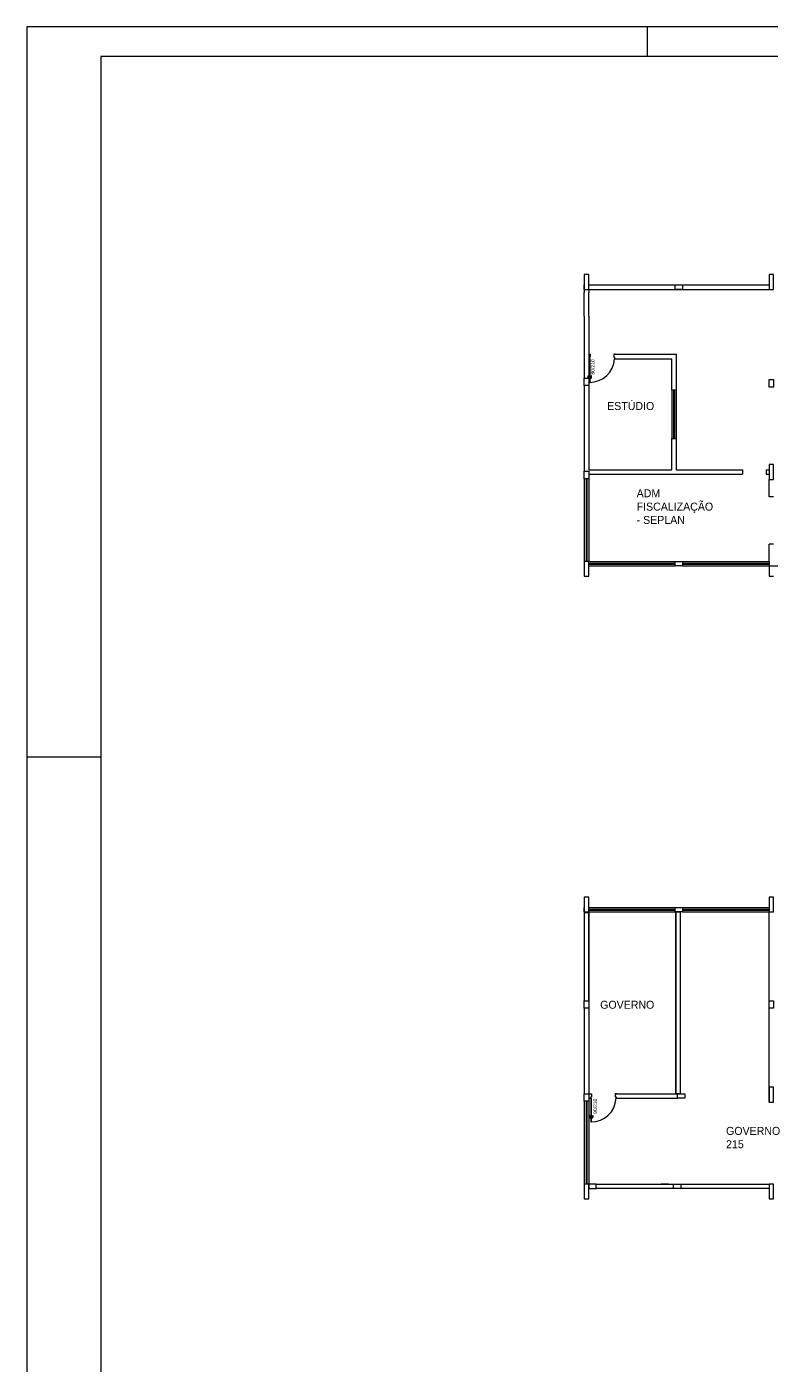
# Model space of a CAD drawing. Header units: inches. Extents: x 1211 to 1586, y 4594 to 4984.
# Drawn here: x 1416.61 to 1441.79, y 4632.43 to 4677.69 of the extents above; entities that cross this region are included whole.
import ezdxf

# ---------------------------------------------------------------- set-up
doc = ezdxf.new("R2010")
doc.units = ezdxf.units.IN
doc.header["$MEASUREMENT"] = 0
for name, color, linetype in [('.5', 5, 'Continuous'), ('0.1', 1, 'Continuous'), ('0.8', 8, 'Continuous'), ('1', 1, 'Continuous'), ('S2MARGF', 4, 'Continuous'), ('S2MARGG', 13, 'Continuous'), ('Vão', 2, 'Continuous')]:
    doc.layers.add(name, color=color, linetype=linetype)

# ---------------------------------------------------------------- blocks, each defined once
blk = doc.blocks.new('A$C651E2A38')
at = {"layer": '0.1'}
for p, q in [((0.875, 0.95), (0.85, 0.95)), ((0.85, 0.95), (0.85, 0.15)), ((0.875, 0.15), (0.875, 0.95)), ((0.804, 0.794), (0.804, 0.73)), ((0.804, 0.73), (0.814, 0.73)), ((0.828, 0.804), (0.814, 0.804)), ((0.814, 0.73), (0.814, 0.794)), ((0.814, 0.794), (0.828, 0.794)), ((0.897, 0.804), (0.911, 0.804)), ((0.911, 0.794), (0.897, 0.794)), ((0.911, 0.73), (0.911, 0.794)), ((0.921, 0.73), (0.911, 0.73)), ((0.921, 0.794), (0.921, 0.73)), ((0.85, 0.15), (0.875, 0.15))]:
    blk.add_line(p, q, dxfattribs=at)
for points in [[(0.828, 0.817), (0.836, 0.817), (0.836, 0.777), (0.828, 0.777)], [(0.85, 0.825), (0.836, 0.825), (0.836, 0.747), (0.85, 0.747)], [(0.875, 0.825), (0.889, 0.825), (0.889, 0.747), (0.875, 0.747)], [(0.897, 0.817), (0.889, 0.817), (0.889, 0.777), (0.897, 0.777)]]:
    blk.add_lwpolyline(points, close=True, dxfattribs=at)
for points in [[(0, 0), (0.05, 0), (0.05, 0.1), (0.025, 0.1), (0.025, 0.15), (0, 0.15)], [(0.9, 0), (0.85, 0), (0.85, 0.1), (0.875, 0.1), (0.875, 0.15), (0.9, 0.15)]]:
    blk.add_lwpolyline(points, dxfattribs=at)
for centre, radius, start, end in [((0.862, 0.112), 0.838, 89.1457, 177.3829), ((0.814, 0.794), 0.01, 90, 180), ((0.911, 0.794), 0.01, 0, 90)]:
    blk.add_arc(centre, radius, start, end, dxfattribs=at)

msp = doc.modelspace()

# ---------------------------------------------------------------- linework, layer by layer
at = {"layer": '.5'}
for p, q in [((1435.6167, 4659.6067), (1435.4667, 4659.6067)), ((1438.5417, 4659.4567), (1438.5417, 4659.6067)), ((1438.5417, 4659.6067), (1438.7917, 4659.6067)), ((1438.7917, 4659.6067), (1438.7917, 4659.4567)), ((1441.7167, 4659.6067), (1441.7167, 4659.1067)), ((1438.7917, 4659.4567), (1438.5417, 4659.4567)), ((1441.7167, 4659.1067), (1441.8667, 4659.1067))]:
    msp.add_line(p, q, dxfattribs=at)
for points in [[(1435.6167, 4668.8067), (1435.6167, 4669.3067), (1435.4667, 4669.3067), (1435.4667, 4668.8067), (1435.6167, 4668.8067)], [(1441.8667, 4668.8067), (1441.8667, 4669.3067), (1441.7167, 4669.3067), (1441.7167, 4668.8067), (1441.8667, 4668.8067)], [(1438.7917, 4668.8067), (1438.5417, 4668.8067), (1438.5417, 4668.9567), (1438.7917, 4668.9567), (1438.7917, 4668.8067)], [(1435.4667, 4665.5567), (1435.4667, 4665.8067), (1435.6167, 4665.8067), (1435.6167, 4665.5567), (1435.4667, 4665.5567)], [(1441.7167, 4665.5055), (1441.7167, 4665.7555), (1441.8667, 4665.7555), (1441.8667, 4665.5055), (1441.7167, 4665.5055)], [(1441.8667, 4662.3817), (1441.8667, 4662.8817), (1441.7167, 4662.8817), (1441.7167, 4662.3817), (1441.8667, 4662.3817)], [(1435.4667, 4662.4067), (1435.4667, 4662.6567), (1435.6167, 4662.6567), (1435.6167, 4662.4067), (1435.4667, 4662.4067)], [(1435.6167, 4659.1067), (1435.6167, 4659.6067), (1435.4667, 4659.6067), (1435.4667, 4659.1067), (1435.6167, 4659.1067)], [(1435.6167, 4659.1067), (1435.6167, 4659.6067), (1435.4667, 4659.6067), (1435.4667, 4659.1067), (1435.6167, 4659.1067)], [(1435.6167, 4647.7567), (1435.6167, 4648.2567), (1435.4667, 4648.2567), (1435.4667, 4647.7567), (1435.6167, 4647.7567)], [(1435.6167, 4647.7567), (1435.6167, 4648.2567), (1435.4667, 4648.2567), (1435.4667, 4647.7567), (1435.6167, 4647.7567)], [(1441.8667, 4647.7567), (1441.8667, 4648.2567), (1441.7167, 4648.2567), (1441.7167, 4647.7567), (1441.8667, 4647.7567)], [(1441.8667, 4647.7567), (1441.8667, 4648.2567), (1441.7167, 4648.2567), (1441.7167, 4647.7567), (1441.8667, 4647.7567)], [(1438.7917, 4647.7567), (1438.5417, 4647.7567), (1438.5417, 4647.9067), (1438.7917, 4647.9067), (1438.7917, 4647.7567)], [(1435.4667, 4644.5067), (1435.4667, 4644.7567), (1435.6167, 4644.7567), (1435.6167, 4644.5067), (1435.4667, 4644.5067)], [(1441.7167, 4644.5067), (1441.7167, 4644.7567), (1441.8667, 4644.7567), (1441.8667, 4644.5067), (1441.7167, 4644.5067)], [(1435.4667, 4641.3567), (1435.4667, 4641.6067), (1435.6167, 4641.6067), (1435.6167, 4641.3567), (1435.4667, 4641.3567)], [(1438.8667, 4641.4567), (1438.6167, 4641.4567), (1438.6167, 4641.6067), (1438.8667, 4641.6067), (1438.8667, 4641.4567)], [(1441.8667, 4641.3317), (1441.8667, 4641.8317), (1441.7167, 4641.8317), (1441.7167, 4641.3317), (1441.8667, 4641.3317)], [(1435.6167, 4638.0567), (1435.6167, 4638.5567), (1435.4667, 4638.5567), (1435.4667, 4638.0567), (1435.6167, 4638.0567)], [(1435.6167, 4638.4067), (1435.8667, 4638.4067), (1435.8667, 4638.5567), (1435.6167, 4638.5567), (1435.6167, 4638.4067)], [(1435.6167, 4638.4067), (1435.8667, 4638.4067), (1435.8667, 4638.5567), (1435.6167, 4638.5567), (1435.6167, 4638.4067)], [(1438.7317, 4638.4067), (1438.4817, 4638.4067), (1438.4817, 4638.5567), (1438.7317, 4638.5567), (1438.7317, 4638.4067)], [(1441.8667, 4638.0567), (1441.8667, 4638.5567), (1441.7167, 4638.5567), (1441.7167, 4638.0567), (1441.8667, 4638.0567)]]:
    msp.add_lwpolyline(points, dxfattribs=at)
for p, q in [((1435.4667, 4668.8067), (1435.4667, 4668.9567)), ((1435.4667, 4668.8067), (1435.4667, 4668.7067)), ((1435.4667, 4667.9067), (1435.4667, 4668.7067)), ((1435.6167, 4668.9567), (1441.7167, 4668.9567)), ((1435.6167, 4668.8067), (1441.7167, 4668.8067)), ((1435.6167, 4668.8067), (1435.6167, 4668.7067)), ((1435.6167, 4667.9067), (1435.6167, 4668.7067)), ((1435.4667, 4667.9067), (1435.4667, 4665.8067)), ((1435.6167, 4667.9067), (1435.6167, 4665.8067)), ((1436.4667, 4666.6142), (1438.5767, 4666.6142)), ((1436.4917, 4666.4642), (1438.4267, 4666.4642)), ((1438.4267, 4665.4057), (1438.4267, 4666.4642)), ((1438.5767, 4666.6142), (1438.5767, 4665.4057)), ((1435.6167, 4666.0142), (1435.6667, 4666.0142)), ((1435.6167, 4665.8642), (1435.6667, 4665.8642)), ((1435.4667, 4665.5567), (1435.4667, 4662.6567)), ((1435.6167, 4665.5567), (1435.6167, 4662.7067)), ((1438.5767, 4665.4057), (1438.4267, 4665.4057)), ((1438.4267, 4663.7652), (1438.5767, 4663.7652)), ((1438.4267, 4662.7067), (1438.4267, 4663.7652)), ((1438.5767, 4663.7652), (1438.5767, 4662.7067)), ((1435.6167, 4662.7067), (1438.4267, 4662.7067)), ((1438.5767, 4662.7067), (1440.8167, 4662.7067)), ((1440.8167, 4662.7067), (1440.8167, 4662.5567)), ((1441.6167, 4662.7067), (1441.6167, 4662.5567)), ((1441.6167, 4662.7067), (1441.7167, 4662.7067)), ((1435.6167, 4662.5567), (1440.8167, 4662.5567)), ((1441.6167, 4662.5567), (1441.7167, 4662.5567)), ((1441.7167, 4661.7942), (1441.7167, 4662.3817)), ((1441.8667, 4661.7942), (1441.7167, 4661.7942)), ((1441.7167, 4659.6067), (1441.7167, 4660.1942)), ((1441.8667, 4660.1942), (1441.7167, 4660.1942)), ((1435.6167, 4659.4567), (1435.6167, 4659.6067)), ((1435.6167, 4659.4567), (1435.6167, 4659.6067)), ((1441.7167, 4659.4567), (1448.2167, 4659.4567)), ((1435.4667, 4647.7567), (1435.4667, 4647.9067)), ((1435.4667, 4647.7567), (1435.4667, 4644.7567)), ((1435.6167, 4647.7567), (1435.6167, 4644.7567)), ((1438.5667, 4647.7567), (1438.5667, 4641.6067)), ((1438.5667, 4647.7567), (1438.5667, 4641.6067)), ((1438.7167, 4647.7567), (1438.7167, 4641.6567)), ((1438.7167, 4647.7567), (1438.7167, 4641.6067)), ((1441.7167, 4641.8317), (1441.7167, 4647.7567)), ((1435.4667, 4644.5067), (1435.4667, 4641.6067)), ((1435.6167, 4644.5067), (1435.6167, 4641.6067)), ((1435.6167, 4641.6067), (1435.7167, 4641.6067)), ((1435.6167, 4641.4567), (1435.7167, 4641.4567)), ((1436.5167, 4641.6067), (1438.6167, 4641.6067)), ((1436.5417, 4641.4567), (1438.6167, 4641.4567)), ((1441.7167, 4641.3317), (1441.7167, 4641.8317)), ((1435.8667, 4638.5567), (1438.4817, 4638.5567)), ((1441.7167, 4638.4067), (1435.8667, 4638.4067)), ((1438.3167, 4638.5567), (1438.0667, 4638.5567)), ((1438.7317, 4638.5567), (1441.7167, 4638.5567))]:
    msp.add_line(p, q)
for points in [[(1438.7167, 4641.6067), (1438.5667, 4641.6067), (1438.5667, 4647.7567), (1438.7167, 4647.7567)], [(1435.4667, 4644.7567), (1435.6167, 4644.7567), (1435.6167, 4647.7267), (1435.4667, 4647.7267)]]:
    msp.add_lwpolyline(points, close=True)
at = {"layer": '1'}
for p, q in [((1438.4267, 4665.4057), (1438.4267, 4663.7652)), ((1438.5767, 4665.4057), (1438.5767, 4663.7652)), ((1435.4667, 4662.6567), (1435.5417, 4662.6567)), ((1435.4667, 4662.4067), (1435.4667, 4659.6067)), ((1435.6167, 4662.4067), (1435.6167, 4659.6067)), ((1435.6167, 4659.6067), (1438.5417, 4659.6067)), ((1438.7917, 4659.6067), (1441.7167, 4659.6067)), ((1435.6167, 4659.4567), (1438.5417, 4659.4567)), ((1438.7917, 4659.4567), (1441.7167, 4659.4567)), ((1435.6167, 4647.9067), (1438.5417, 4647.9067)), ((1435.6167, 4647.7567), (1438.5417, 4647.7567)), ((1438.7917, 4647.9067), (1441.7167, 4647.9067)), ((1438.7917, 4647.7567), (1441.7167, 4647.7567)), ((1435.4667, 4641.3567), (1435.4667, 4638.5567)), ((1435.6167, 4641.3567), (1435.6167, 4638.5567))]:
    msp.add_line(p, q, dxfattribs=at)
at = {"layer": 'S2MARGF'}
for p, q in [((1437.61, 4676.6872), (1437.61, 4677.6872)), ((1419.11, 4652.9872), (1416.61, 4652.9872))]:
    msp.add_line(p, q, dxfattribs=at)
msp.add_lwpolyline([(1416.61, 4593.5872), (1522.01, 4593.5872), (1522.01, 4677.6872), (1416.61, 4677.6872)], close=True, dxfattribs=at)
at = {"layer": 'S2MARGG'}
for p, q in [((1521.01, 4676.6872), (1419.11, 4676.6872)), ((1419.11, 4676.6872), (1419.11, 4594.5872))]:
    msp.add_line(p, q, dxfattribs=at)
at = {"layer": 'Vão'}
for p, q in [((1438.4867, 4665.4057), (1438.4867, 4663.7652)), ((1438.5167, 4665.4057), (1438.5167, 4663.7652)), ((1435.5267, 4662.4067), (1435.5267, 4659.6067)), ((1435.5567, 4662.4067), (1435.5567, 4659.6067)), ((1435.6167, 4659.5467), (1438.5417, 4659.5467)), ((1435.6167, 4659.5167), (1438.5417, 4659.5167)), ((1438.7917, 4659.5467), (1441.7167, 4659.5467)), ((1438.7917, 4659.5167), (1441.7167, 4659.5167)), ((1435.6167, 4647.8467), (1438.5417, 4647.8467)), ((1435.6167, 4647.8167), (1438.5417, 4647.8167)), ((1438.7917, 4647.8467), (1441.7167, 4647.8467)), ((1438.7917, 4647.8167), (1441.7167, 4647.8167)), ((1435.5267, 4641.3567), (1435.5267, 4638.5567)), ((1435.5567, 4641.3567), (1435.5567, 4638.5567))]:
    msp.add_line(p, q, dxfattribs=at)

# ---------------------------------------------------------------- block references
at = {"rotation": 180}
for p in [(1436.5167, 4666.6142), (1436.5667, 4641.6067)]:
    msp.add_blockref('A$C651E2A38', p, dxfattribs=at)

# ---------------------------------------------------------------- texts
at = {"layer": '0.8', "extrusion": (-3.162e-13, -0.141435, 0.989948), "insert": (1435.8193, 4665.9268), "char_height": 0.12317, "width": 1.003463, "attachment_point": 7, "text_direction": (0, 0.989948, 0.141435)}
msp.add_mtext('80/210', dxfattribs=at)
at = {"layer": '0.8', "extrusion": (-0.141435, 3.16209e-13, 0.989948), "char_height": 0.27054, "width": 2.204054, "attachment_point": 7, "text_direction": (0.989948, 0, 0.141435)}
for s, insert in [('ESTÚDIO', (1436.2417, 4664.7248)), ('ADM FISCALIZAÇÃO - SEPLAN', (1437.2396, 4660.8731))]:
    msp.add_mtext(s, dxfattribs=dict(at, insert=insert))
at = {"layer": '0.8', "extrusion": (-0.141435, 3.16192e-13, 0.989948), "char_height": 0.27054, "width": 2.207232, "attachment_point": 7, "text_direction": (0.989948, 0, 0.141435)}
for s, insert in [('GOVERNO', (1436.0062, 4644.4813, -0.3122)), ('GOVERNO\\P215', (1440.2644, 4639.7648, -0.3122))]:
    msp.add_mtext(s, dxfattribs=dict(at, insert=insert))
at = {"layer": '0.8', "extrusion": (-3.16217e-13, -0.141435, 0.989948), "insert": (1435.9008, 4640.9294), "char_height": 0.12317, "width": 1.003463, "attachment_point": 7, "text_direction": (0, 0.989948, 0.141435)}
msp.add_mtext('90/210', dxfattribs=at)

doc.saveas('drawing.dxf')
